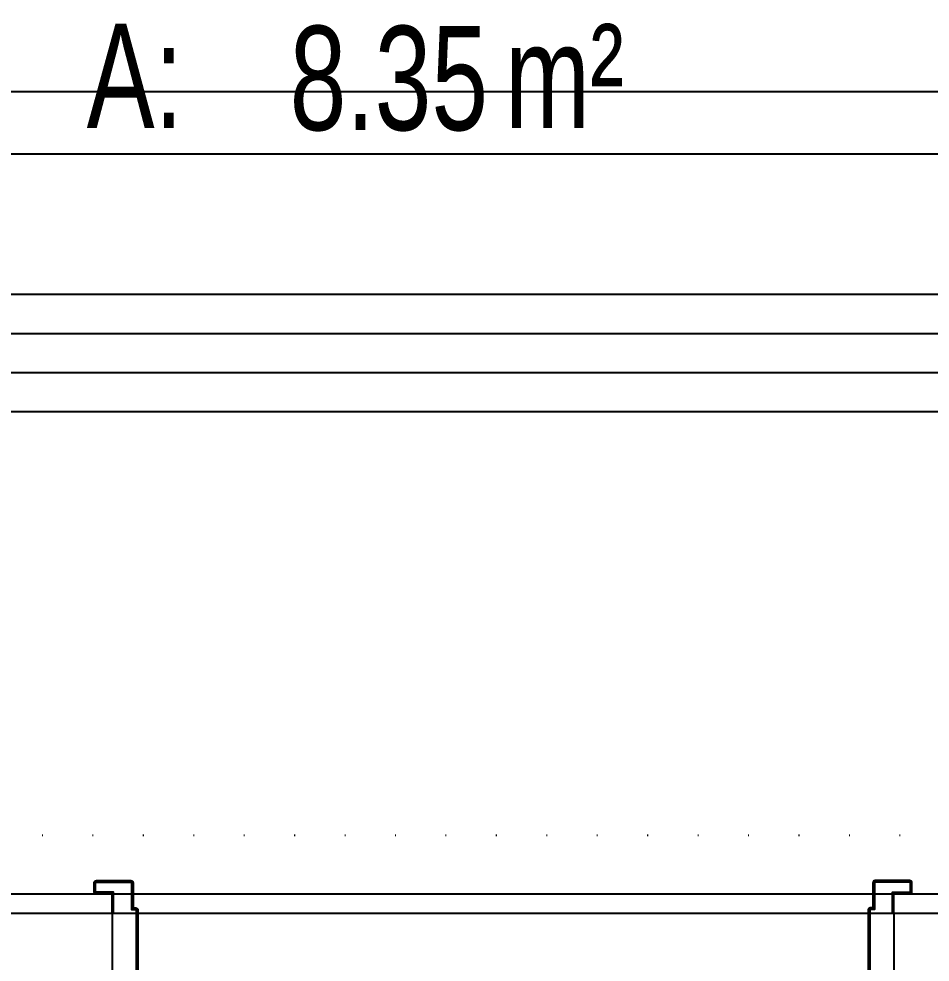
# Model space of a CAD drawing. Header units: inches. Extents: x 21 to 38546, y 13 to 15001.
# Drawn here: x 5540.3 to 5656.9, y 1645.8 to 1766.5 of the extents above; entities that cross this region are included whole.
import ezdxf
from ezdxf.enums import TextEntityAlignment as Align

# ---------------------------------------------------------------- set-up
doc = ezdxf.new("R2010")
doc.units = ezdxf.units.IN
doc.header["$MEASUREMENT"] = 0
doc.set_wipeout_variables(frame=1)
doc.linetypes.add('DOT', pattern=[6.35, 0, -6.35])
for name, color, linetype in [('K-DONUS', 5, 'Continuous'), ('K-GIDIS', 1, 'Continuous'), ('pex_boru_dönüş', 5, 'Continuous'), ('pex_boru_gidiş', 1, 'Continuous')]:
    doc.layers.add(name, color=color, linetype=linetype)
for name, color, linetype, lineweight in [('Z_MİM_-KM-AREA-IDEN', 8, 'Continuous', 25), ('Z_MİM_-KM-BEAM-RAY', 8, 'DOT', 25), ('Z_MİM_-KM-DOOR', 8, 'Continuous', 25), ('Z_MİM_-KM-DOOR-1', 8, 'Continuous', 25), ('Z_MİM_-KM-DOOR-FRAM', 8, 'Continuous', 25), ('Z_MİM_-KM-DOOR-IDEN', 8, 'Continuous', 25), ('Z_MİM_-KM-PATTERN-00', 8, 'Continuous', 25), ('Z_MİM_-KM-WALL', 8, 'Continuous', 25), ('Z_MİM_-KM-WALL-PL', 8, 'Continuous', 25), ('Z_MİM_-KM-WALL-PLASTER', 8, 'Continuous', 25)]:
    doc.layers.add(name, color=color, linetype=linetype, lineweight=lineweight)
doc.styles.add('Arial_4', font='arial.ttf', dxfattribs={"height": 10})
doc.styles.add('STYLE1', font='arial.ttf', dxfattribs={"height": 1})

# ---------------------------------------------------------------- blocks, each defined once
blk = doc.blocks.new('-KM_Kiriş İzi_ZK')
at = {"layer": 'Z_MİM_-KM-BEAM-RAY'}
blk.add_line((2160, 680), (2665, 680), dxfattribs=at)
blk = doc.blocks.new('*U121')
at = {"color": 7, "style": 'Arial_4', "width": 0.7}
for s, p in [('A:', (81.91, -17.69)), ('m² ', (135.42, -17.69))]:
    blk.add_text(s, height=13.333, dxfattribs=at).set_placement(p)
for tag, p in [('K', (8.57, 13.11)), ('00', (33.43, 13.11)), ('MAHALADI', (72.42, 12.35))]:
    blk.add_attdef(tag, text='', height=17.33, dxfattribs=at).set_placement(p, align=Align.MIDDLE_LEFT)
blk.add_attdef('27.00', text='', height=13.33, dxfattribs=at).set_placement((133.25, -11.29), align=Align.MIDDLE_RIGHT)
blk = doc.blocks.new('*U215')
at = {"layer": 'Z_MİM_-KM-PATTERN-00'}
h = blk.add_hatch(dxfattribs=at)
h.set_pattern_fill('ANSI31', color=256, scale=0.5, style=0)
h.set_pattern_definition([(45, (0, 0), (-1.122532, 1.122532), [])])
h.paths.add_polyline_path([(-6.6, -31.1), (-6.6, -105.48), (-3.6, -105.48), (-3.6, -31.1)])
at = {"layer": 'Z_MİM_-KM-DOOR-1'}
for p, q in [((-6.6, -105.48), (-6.6, -31.1)), ((-3.6, -105.48), (-3.6, -31.1)), ((-7.28, -108.75), (-7.1, -108.75)), ((-7.28, -112.21), (-7.28, -108.75)), ((-2.92, -108.75), (-3.1, -108.75)), ((-2.92, -112.21), (-2.92, -108.75)), ((-7.1, -112.21), (-7.28, -112.21)), ((-3.1, -112.21), (-2.92, -112.21))]:
    blk.add_line(p, q, dxfattribs=at)
for points in [[(-7.28, -111.39), (-12.29, -111.39, -0.414214), (-12.65, -111.03), (-12.65, -101.29, -0.414214), (-12.29, -100.92), (-11.2, -100.92, -0.414214), (-10.83, -101.29), (-10.83, -109.21, 0.414214), (-10.47, -109.57), (-7.28, -109.57)], [(-2.92, -111.39), (2, -111.39, 0.414214), (2.36, -111.03), (2.36, -101.29, 0.414214), (2, -100.92), (0.91, -100.92, 0.414214), (0.54, -101.29), (0.54, -109.21, -0.414214), (0.18, -109.57), (-2.92, -109.57)]]:
    blk.add_lwpolyline(points, format="xyb", dxfattribs=at)
blk.add_lwpolyline([(-3.6, -115.48), (-3.6, -105.48), (-6.6, -105.48), (-6.6, -115.48)], close=True, dxfattribs=at)
at = {"layer": 'Z_MİM_-KM-DOOR-IDEN', "color": 7, "insert": (-26.82, -23.88), "char_height": 10, "width": 99.9901, "attachment_point": 3, "rotation": 90, "style": 'STYLE1'}
blk.add_mtext('K1 100/220', dxfattribs=at)
blk.add_wipeout([(-100, -23.5), (-100, -1.5), (-0.2, -1.3), (-0.2, -23.7)])
at = {"layer": 'Z_MİM_-KM-DOOR-1'}
for points in [[(-100, -5), (-100, -2.5), (-102, -2.5, -0.414214), (-102.3, -2.2), (-102.3, -1.1, -0.414214), (-102, -0.8), (-97.6, -0.8, -0.414214), (-97.3, -1.1), (-97.3, -4.3), (-96.95, -4.3, -0.414214), (-96.7, -4.55), (-96.7, -20.9, -0.414214), (-96.9, -21.1), (-97.48, -21.1, -0.458526), (-97.58, -20.99), (-97.47, -20.21, 0.458526), (-97.57, -20.1), (-98.1, -20.1, 0.414214), (-98.2, -20.2), (-98.2, -23.9, -0.414214), (-98.5, -24.2), (-102, -24.2, -0.414214), (-102.3, -23.9), (-102.3, -22.8, -0.414214), (-102, -22.5), (-101.2, -22.5), (-100, -22.5), (-100, -20), (-100, -20)], [(-99.8, -5), (-99.8, -2.3), (-102, -2.3, -0.414214), (-102.1, -2.2), (-102.1, -1.1, -0.414214), (-102, -1), (-97.6, -1, -0.414214), (-97.5, -1.1), (-97.5, -4.5), (-96.95, -4.5, -0.414214), (-96.9, -4.55), (-96.9, -20.9), (-97.37, -20.9), (-97.27, -20.24, 0.458526), (-97.57, -19.9), (-98.1, -19.9, 0.414214), (-98.4, -20.2), (-98.4, -23.9, -0.414214), (-98.5, -24), (-102, -24, -0.414214), (-102.1, -23.9), (-102.1, -22.8, -0.414214), (-102, -22.7), (-101.2, -22.7), (-99.8, -22.7), (-99.8, -20)], [(0, -5), (0, -2.5), (2, -2.5, 0.414214), (2.3, -2.2), (2.3, -1.1, 0.414214), (2, -0.8), (-2.4, -0.8, 0.414214), (-2.7, -1.1), (-2.7, -4.3), (-3.05, -4.3, 0.414214), (-3.3, -4.55), (-3.3, -20.9, 0.414214), (-3.1, -21.1), (-2.52, -21.1, 0.458526), (-2.42, -20.99), (-2.53, -20.21, -0.458526), (-2.43, -20.1), (-1.9, -20.1, -0.414214), (-1.8, -20.2), (-1.8, -23.9, 0.414214), (-1.5, -24.2), (2, -24.2, 0.414214), (2.3, -23.9), (2.3, -22.8, 0.414214), (2, -22.5), (1.2, -22.5), (0, -22.5), (0, -20), (0, -20)], [(-0.2, -5), (-0.2, -2.3), (2, -2.3, 0.414214), (2.1, -2.2), (2.1, -1.1, 0.414214), (2, -1), (-2.4, -1, 0.414214), (-2.5, -1.1), (-2.5, -4.5), (-3.05, -4.5, 0.414214), (-3.1, -4.55), (-3.1, -20.9), (-2.63, -20.9), (-2.73, -20.24, -0.458526), (-2.43, -19.9), (-1.9, -19.9, -0.414214), (-1.6, -20.2), (-1.6, -23.9, 0.414214), (-1.5, -24), (2, -24, 0.414214), (2.1, -23.9), (2.1, -22.8, 0.414214), (2, -22.7), (1.2, -22.7), (-0.2, -22.7), (-0.2, -20)]]:
    blk.add_lwpolyline(points, format="xyb", dxfattribs=at)
for points in [[(-7.1, -21.1), (-7.1, -115.48), (-3.1, -115.48), (-3.1, -21.1)], [(-3.6, -31.1), (-3.6, -21.1), (-6.6, -21.1), (-6.6, -31.1)]]:
    blk.add_lwpolyline(points, close=True, dxfattribs=at)
at = {"layer": 'Z_MİM_-KM-DOOR-FRAM', "ltscale": 0.2}
blk.add_arc((-2.92, -21.03), 94.56, 180.1405, 267.1691, dxfattribs=at)
at = {"layer": 'Z_MİM_-KM-WALL'}
for p, q in [((-100, -5), (-100, -20)), ((0, -5), (0, -20))]:
    blk.add_line(p, q, dxfattribs=at)

msp = doc.modelspace()

# ---------------------------------------------------------------- linework, layer by layer
at = {"layer": 'K-DONUS'}
msp.add_lwpolyline([(4597.88, 1912.23), (4597.88, 1888.23), (4699.88, 1888.23), (4699.88, 1749.23), (6044.88, 1749.23)], dxfattribs=at)
at = {"layer": 'K-GIDIS'}
msp.add_lwpolyline([(4589.88, 1912.23), (4589.88, 1892.23), (4691.88, 1892.23), (4691.88, 1757.23), (6036.88, 1757.23)], dxfattribs=at)

# ---------------------------------------------------------------- block references
at = {"layer": 'Z_MİM_-KM-AREA-IDEN'}
ref = msp.add_blockref('*U121', (5467.1, 1770.23), dxfattribs=at)
ref.add_attrib('27.00', '8.35', dxfattribs={"layer": '0', "color": 7, "height": 13.333, "style": 'Arial_4', "width": 0.7}).set_placement((5600.35, 1758.94), align=Align.MIDDLE_RIGHT)
at = {"layer": 'Z_MİM_-KM-BEAM-RAY'}
msp.add_blockref('-KM_Kiriş İzi_ZK', (3331.71, 982.08), dxfattribs=at)

# ---------------------------------------------------------------- next in the draw order: block references
at = {"layer": 'Z_MİM_-KM-DOOR', "ltscale": 1.5}
msp.add_blockref('*U215', (5652.26, 1657.08), dxfattribs=at)

# ---------------------------------------------------------------- next in the draw order: linework, layer by layer
at = {"layer": 'pex_boru_dönüş'}
for points in [[(6337.98, 1648.13), (6337.98, 1731.23), (5361.66, 1731.23), (5361.66, 1729.23)], [(6327.98, 1648.13), (6327.98, 1721.23), (5498.88, 1721.23), (5498.88, 1014.26), (5386.53, 1014.26), (5386.53, 1089.78)]]:
    msp.add_lwpolyline(points, dxfattribs=at)
at = {"layer": 'pex_boru_gidiş'}
for points in [[(6332.98, 1655.13), (6332.98, 1726.23), (5356.66, 1726.23), (5356.66, 1729.23)], [(6322.98, 1655.13), (6322.98, 1716.23), (5503.88, 1716.23), (5503.88, 1014.26), (5386.53, 1014.26), (5386.53, 1084.78)]]:
    msp.add_lwpolyline(points, dxfattribs=at)
at = {"layer": 'Z_MİM_-KM-WALL-PL'}
msp.add_lwpolyline([(5746.76, 1652.08), (5491.76, 1652.08)], dxfattribs=at)
at = {"layer": 'Z_MİM_-KM-WALL-PLASTER'}
msp.add_lwpolyline([(5344.26, 1354.58), (5369.26, 1354.58), (5369.26, 1004.58), (5744.26, 1004.58), (5744.26, 1634.58), (5339.26, 1634.58), (5339.26, 1664.58), (5494.26, 1664.58), (5494.26, 1654.58), (5744.26, 1654.58), (5744.26, 1664.59), (6814.26, 1664.58)], dxfattribs=at)

doc.saveas('drawing.dxf')
